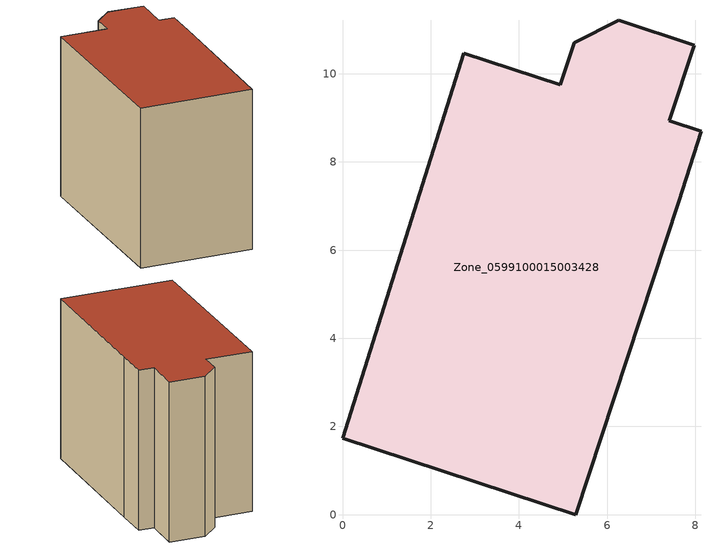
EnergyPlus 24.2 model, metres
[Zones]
Zone_0599100015003428
 floor ground (C_G): 2.75,10.47 4.94,9.74 5.25,10.7 6.26,11.21 7.97,10.65 7.41,8.94 8.13,8.7 7.63,7.1 5.29,0 0,1.74 z0.75
 wall outside (C_F): 4.94,9.74 2.75,10.47 0,1.74 5.29,0 7.63,7.1 8.13,8.7 7.41,8.94 7.97,10.65 6.26,11.21 5.25,10.7 4.94,9.74 z0.75:8.77
 roof outside (C_R): 0,1.74 5.29,0 7.63,7.1 8.13,8.7 7.41,8.94 7.97,10.65 6.26,11.21 5.25,10.7 4.94,9.74 2.75,10.47 z8.77
[BUILDING]
Pand.0599100015003428: North Axis=0; Terrain=City; Loads Convergence Tolerance Value=0.04; Temperature Convergence Tolerance Value=0.4; Solar Distribution=FullExterior; Maximum Number of Warmup Days=25; Minimum Number of Warmup Days=1
[Site:Location]
Rotterdam.The.Hague.AP_ZH_NLD Design_Conditions: Latitude=51.96; Longitude=4.45; Time Zone=1; Elevation=-4.5
[SITE:GROUNDTEMPERATURE:BUILDINGSURFACE]
18, 18, 18, 18, 18, 18, 18, 18, 18, 18, 18, 18
[MATERIAL] Thermal Absorptance=0.9; Solar Absorptance=0.7; Visible Absorptance=0.7
Name | Roughness | Thickness | Conductivity | Density | Specific Heat
G.TI.1965-1974 | MediumSmooth | 0.15 | 0.882353 | 540 | 1210
F.TI.1965-1974 | Rough | 0.3 | 0.697674 | 1920 | 840
R.TI.1965-1974 | MediumRough | 0.2 | 0.232558 | 1500 | 1000
[CONSTRUCTION]
C_G: G.TI.1965-1974
C_F: F.TI.1965-1974
C_R: R.TI.1965-1974
[ZONE]
Zone_0599100015003428: Type=1; Multiplier=1; Ceiling Height=Autocalculate; Volume=Autocalculate; Floor Area=autocalculate; Part of Total Floor Area=Yes
[ZONEINFILTRATION:DESIGNFLOWRATE]
Infil_Zone_0599100015003428: Zone or ZoneList or Space or SpaceList=Zone_0599100015003428; Schedule=AlwaysOn; Design Flow Rate Calculation Method=Flow/Area; Flow Rate per Floor Area=0.003; Constant Term Coefficient=1; Temperature Term Coefficient=0; Velocity Term Coefficient=0; Velocity Squared Term Coefficient=0
[HVACTEMPLATE:ZONE:IDEALLOADSAIRSYSTEM]
Zone_0599100015003428: Maximum Heating Supply Air Temperature=50; Minimum Cooling Supply Air Temperature=13; Maximum Heating Supply Air Humidity Ratio=0.0156; Minimum Cooling Supply Air Humidity Ratio=0.0077; Heating Limit=NoLimit; Cooling Limit=NoLimit; Dehumidification Control Type=ConstantSensibleHeatRatio; Cooling Sensible Heat Ratio=0.7; Dehumidification Setpoint=60; Humidification Control Type=None; Humidification Setpoint=30; Outdoor Air Method=None; Outdoor Air Flow Rate per Person=0.00944; Outdoor Air Flow Rate per Zone Floor Area=0; Outdoor Air Flow Rate per Zone=0; Demand Controlled Ventilation Type=None; Outdoor Air Economizer Type=NoEconomizer; Heat Recovery Type=None; Sensible Heat Recovery Effectiveness=0.7; Latent Heat Recovery Effectiveness=0.65
[ZONECONTROL:THERMOSTAT]
ThermostatControl_Zone_0599100015003428: Zone or ZoneList=Zone_0599100015003428; Control Type Schedule=DualSetpointControlType; Control 1=Thermostat_Zone_0599100015003428; Temperature Difference Between Cutout And Setpoint=0
[THERMOSTATSETPOINT:DUALSETPOINT]
Thermostat_Zone_0599100015003428: Heating Setpoint Temperature Schedule=HeatingSetpoint_Zone_0599100015003428; Cooling Setpoint Temperature Schedule=CoolingSetpoint_Zone_0599100015003428
[SCHEDULE:COMPACT]
HeatingSetpoint_Zone_0599100015003428: Through: 12/31, For: AllDays, Until: 24:00, 21
CoolingSetpoint_Zone_0599100015003428: Through: 12/31, For: AllDays, Until: 24:00, 24
DualSetpointControlType: Through: 12/31, For: AllDays, Until: 24:00, 4
AlwaysOn: Through: 12/31, For: AllDays, Until: 24:00, 1
